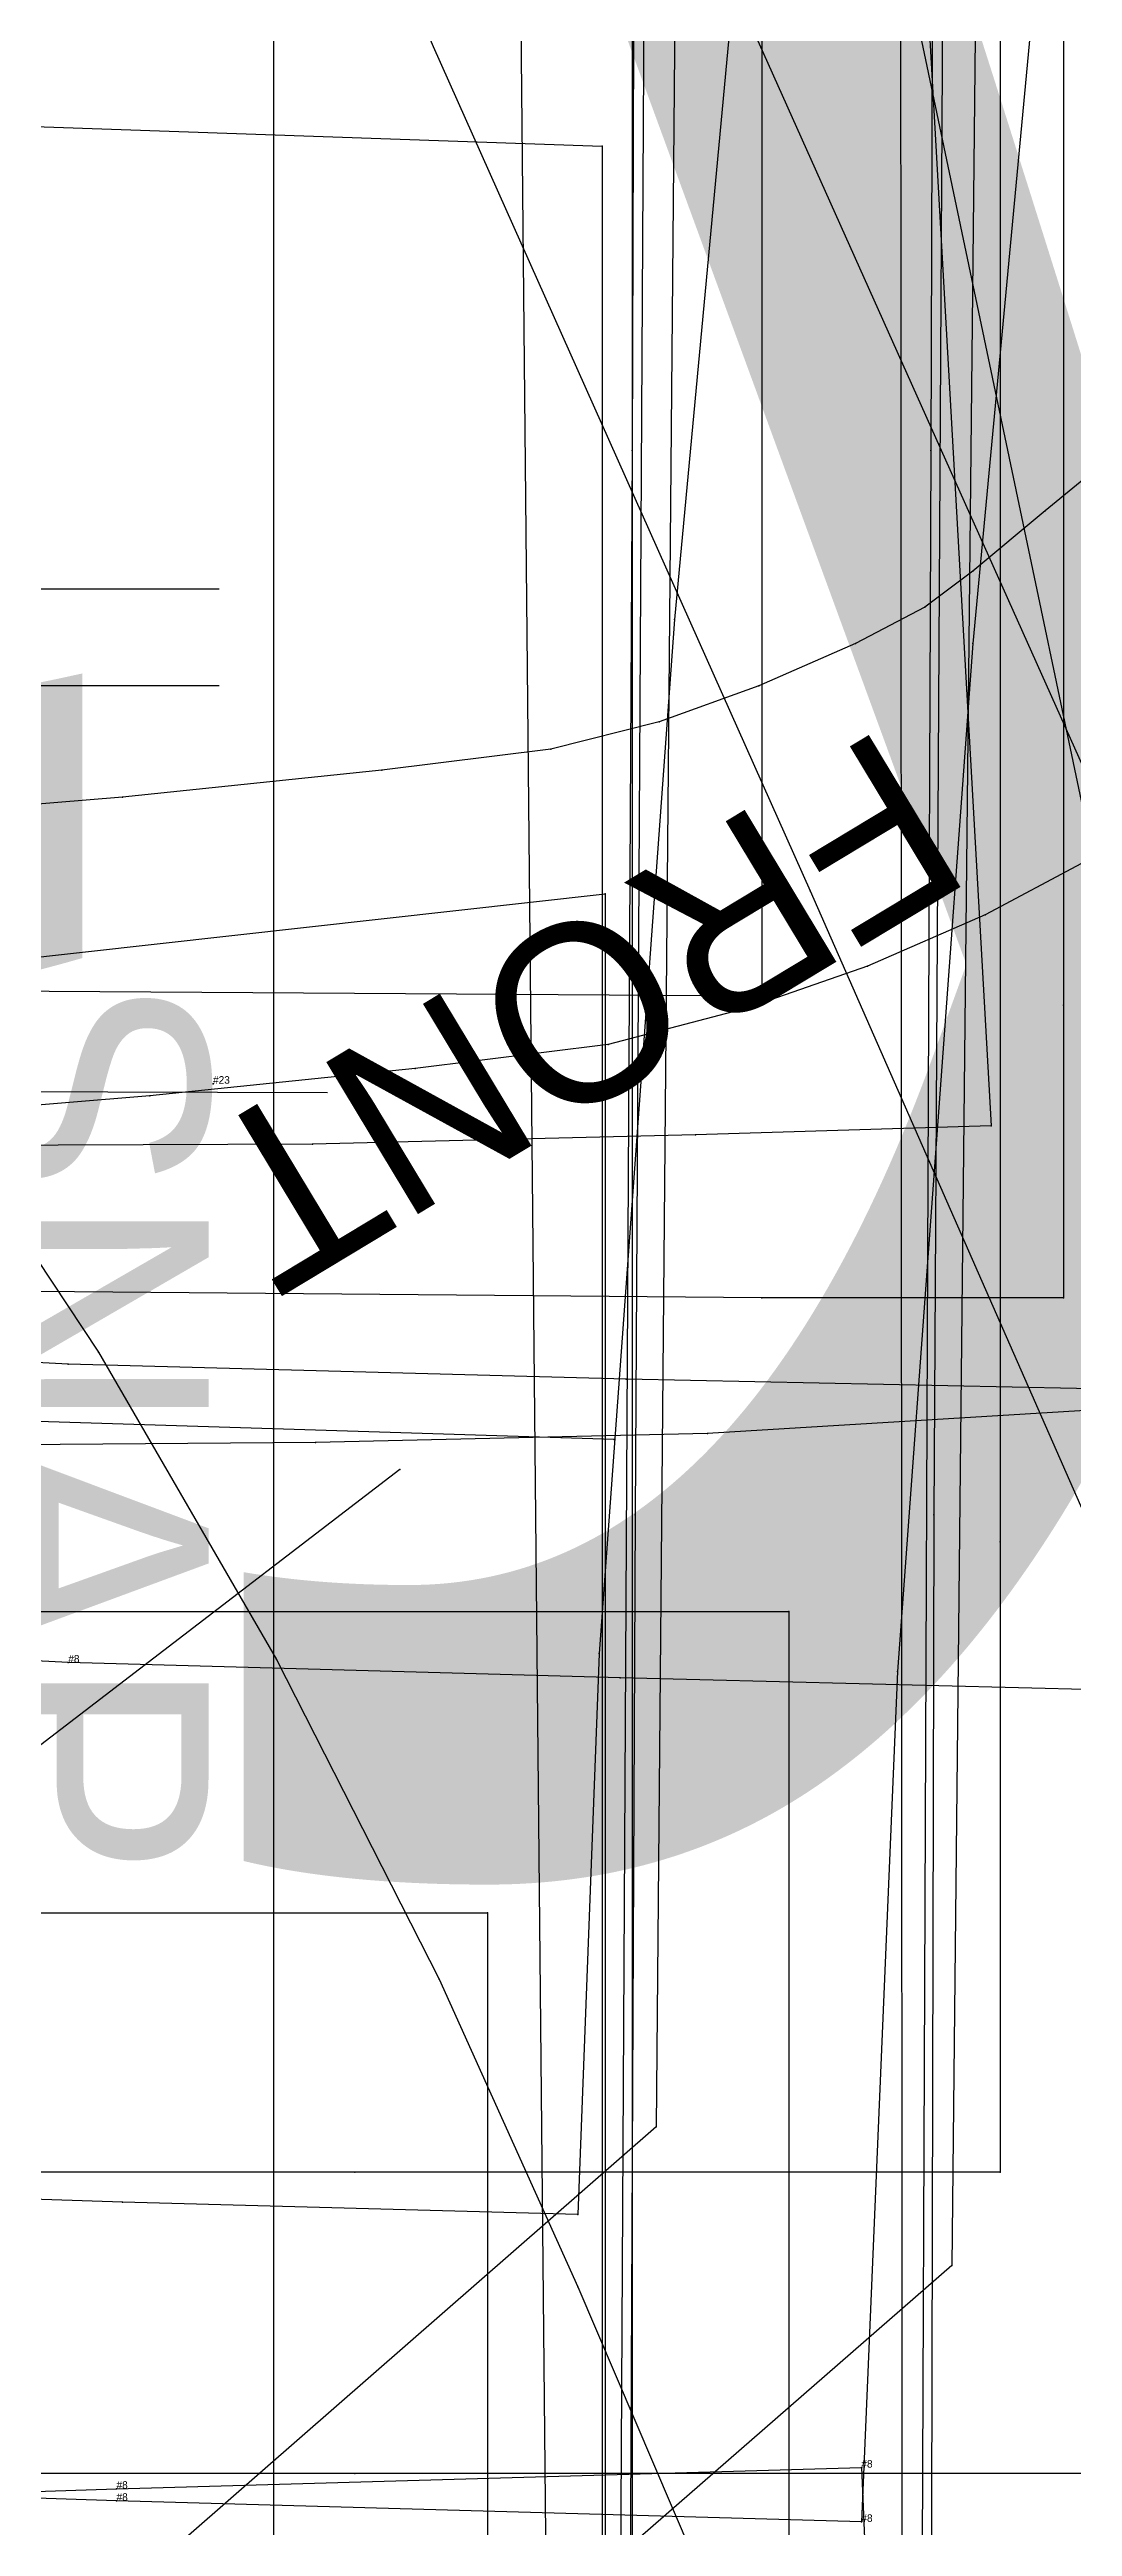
# Model space of a CAD drawing. Header units: metres. Extents: x -978 to 4188, y -881 to 1095.
# Drawn here: x 125.3 to 159.2, y 58.5 to 140.7 of the extents above; entities that cross this region are included whole.
import ezdxf

# ---------------------------------------------------------------- set-up
doc = ezdxf.new("R2010")
doc.units = ezdxf.units.M

# ---------------------------------------------------------------- blocks, each defined once
blk = doc.blocks.new('BACK 2P')
at = {"layer": '1'}
blk.add_lwpolyline([(264.6, 211.15), (267.7, 159.85), (271.5, 95.55), (273.6, 58.35), (274.1, 48.85), (254.3, 47.65), (241.3, 47.35), (215.9, 47.15), (163.6, 47.15), (78.4, 47.95), (-29.4, 49.15)], dxfattribs=at)
at = {"layer": '14'}
blk.add_lwpolyline([(254.7, 210.85), (257.8, 159.25), (261.6, 95.05), (263.7, 57.85), (253.9, 57.55), (241.2, 57.25), (215.9, 57.15), (163.6, 57.15), (78.4, 57.85), (-29.3, 59.05)], dxfattribs=at)
at = {"layer": '2'}
blk.add_point((263.7, 57.85), dxfattribs=at)
at = {"layer": '3'}
for p in [(253.9, 57.55), (241.2, 57.25), (254.3, 47.65), (241.3, 47.35)]:
    blk.add_point(p, dxfattribs=at)
at = {"layer": '84'}
blk.add_lwpolyline([(264.6, 211.15), (267.7, 159.85), (271.5, 95.55), (273.6, 58.35), (274.1, 48.85), (254.3, 47.65), (241.3, 47.35), (215.9, 47.15), (163.6, 47.15), (78.4, 47.95), (-29.4, 49.15)], dxfattribs=at)
at = {"layer": '87'}
blk.add_lwpolyline([(254.7, 210.85), (257.8, 159.25), (261.6, 95.05), (263.7, 57.85), (253.9, 57.55), (241.2, 57.25), (215.9, 57.15), (163.6, 57.15), (78.4, 57.85), (-29.3, 59.05)], dxfattribs=at)
blk = doc.blocks.new('BTTM BK 2P')
at = {"layer": '1'}
blk.add_lwpolyline([(220.6, 49.65), (210.6, 49.65), (165, 50.05), (68.3, 50.45), (-14.6, 50.25), (-55.9, 50.65), (-55.9, 60.65), (-55.9, 106.85), (-56.6, 169.35), (-58.3, 266.95), (-60.2, 333.45), (-61.7, 366.95), (-21.6, 366.95), (77.6, 366.85), (186.5, 366.55), (216.3, 366.35), (217.8, 305.55), (218.5, 276.75), (219.3, 241.95), (219.5, 237.25), (220.4, 169.25), (220.6, 106.45), (220.6, 59.35), (220.6, 49.65)], close=True, dxfattribs=at)
at = {"layer": '14'}
blk.add_lwpolyline([(210.6, 59.65), (165, 59.95), (68.3, 60.35), (-14.6, 60.15), (-15.9, 60.65), (-15.9, 107.05), (-16.7, 169.85), (-18.4, 267.75), (-20.3, 334.85), (-21.2, 356.95), (77.6, 356.95), (186.5, 356.65), (206.6, 356.55), (207.9, 305.35), (208.6, 276.55), (209.4, 241.95), (209.6, 236.95), (210.5, 169.15), (210.6, 106.45), (210.6, 59.65)], dxfattribs=at)
at = {"layer": '2'}
for p in [(210.6, 59.65), (210.6, 59.65), (220.6, 59.35), (220.6, 59.35), (210.6, 49.65), (220.6, 49.65), (220.6, 49.65)]:
    blk.add_point(p, dxfattribs=at)
at = {"layer": '4'}
blk.add_point((220.6, 59.35, 2.5), dxfattribs=at)
at = {"layer": '84'}
blk.add_lwpolyline([(220.6, 49.65), (210.6, 49.65), (165, 50.05), (68.3, 50.45), (-14.6, 50.25), (-55.9, 50.65), (-55.9, 60.65), (-55.9, 106.85), (-56.6, 169.35), (-58.3, 266.95), (-60.2, 333.45), (-61.7, 366.95), (-21.6, 366.95), (77.6, 366.85), (186.5, 366.55), (216.3, 366.35), (217.8, 305.55), (218.5, 276.75), (219.3, 241.95), (219.5, 237.25), (220.4, 169.25), (220.6, 106.45), (220.6, 59.35), (220.6, 49.65)], close=True, dxfattribs=at)
at = {"layer": '87'}
blk.add_lwpolyline([(210.6, 59.65), (165, 59.95), (68.3, 60.35), (-14.6, 60.15), (-15.9, 60.65), (-15.9, 107.05), (-16.7, 169.85), (-18.4, 267.75), (-20.3, 334.85), (-21.2, 356.95), (77.6, 356.95), (186.5, 356.65), (206.6, 356.55), (207.9, 305.35), (208.6, 276.55), (209.4, 241.95), (209.6, 236.95), (210.5, 169.15), (210.6, 106.45), (210.6, 59.65)], dxfattribs=at)
blk = doc.blocks.new('OUTSIDE LACE BK 2P')
at = {"layer": '1'}
blk.add_lwpolyline([(108.6, 47.15), (77.5, 20.05), (47.1, 45.75), (46.6, 154.25), (109.7, 152.75), (108.6, 47.15)], close=True, dxfattribs=at)
at = {"layer": '14'}
blk.add_lwpolyline([(98.8, 51.75), (77.5, 33.15), (57, 50.35), (56.6, 144.05), (99.6, 143.15), (98.8, 51.75)], dxfattribs=at)
at = {"layer": '2'}
for p in [(98.8, 51.75), (98.8, 51.75), (108.6, 47.15), (108.6, 47.15)]:
    blk.add_point(p, dxfattribs=at)
at = {"layer": '84'}
blk.add_lwpolyline([(108.6, 47.15), (77.5, 20.05), (47.1, 45.75), (46.6, 154.25), (109.7, 152.75), (108.6, 47.15)], close=True, dxfattribs=at)
at = {"layer": '87'}
blk.add_lwpolyline([(98.8, 51.75), (77.5, 33.15), (57, 50.35), (56.6, 144.05), (99.6, 143.15), (98.8, 51.75)], dxfattribs=at)
blk = doc.blocks.new('VELLUTO INSIDE LACE BK 2P')
at = {"layer": '1'}
blk.add_lwpolyline([(108.6, 47.15), (77.5, 20.05), (47.1, 45.75), (46.6, 154.25), (109.7, 152.75), (108.6, 47.15)], close=True, dxfattribs=at)
at = {"layer": '14'}
blk.add_lwpolyline([(98.8, 51.75), (77.5, 33.15), (57, 50.35), (56.6, 144.05), (99.6, 143.15), (98.8, 51.75)], dxfattribs=at)
at = {"layer": '2'}
for p in [(98.8, 51.75), (98.8, 51.75), (108.6, 47.15), (108.6, 47.15)]:
    blk.add_point(p, dxfattribs=at)
at = {"layer": '84'}
blk.add_lwpolyline([(108.6, 47.15), (77.5, 20.05), (47.1, 45.75), (46.6, 154.25), (109.7, 152.75), (108.6, 47.15)], close=True, dxfattribs=at)
at = {"layer": '87'}
blk.add_lwpolyline([(98.8, 51.75), (77.5, 33.15), (57, 50.35), (56.6, 144.05), (99.6, 143.15), (98.8, 51.75)], dxfattribs=at)
blk = doc.blocks.new('LEFT BTTM FRONT 1P')
at = {"layer": '1'}
blk.add_lwpolyline([(145.1, 214.65), (187.5, 216.05), (212.2, 216.75), (213.4, 188.55)], dxfattribs=at)
at = {"layer": '2'}
for p in [(212.2, 216.75), (187.5, 216.05)]:
    blk.add_point(p, dxfattribs=at)
at = {"layer": '84'}
blk.add_lwpolyline([(145.1, 214.65), (187.5, 216.05), (212.2, 216.75), (213.4, 188.55)], dxfattribs=at)
at = {"layer": '2'}
for p in [(212.2, 216.75), (187.5, 216.05)]:
    blk.add_text('#8', height=0.25, dxfattribs=at).set_placement(p)
blk = doc.blocks.new('UP HIGH POCKET FLAP 2P')
at = {"layer": '1'}
blk.add_lwpolyline([(108, 149.25), (108, 3.85), (44.8, 3.85), (24.7, 75.55), (45.1, 150.75), (76.4, 150.05), (108, 149.25)], close=True, dxfattribs=at)
at = {"layer": '84'}
blk.add_lwpolyline([(108, 149.25), (108, 3.85), (44.8, 3.85), (24.7, 75.55), (45.1, 150.75), (76.4, 150.05), (108, 149.25)], close=True, dxfattribs=at)
blk = doc.blocks.new('VELLUTO UNDER HIGH POCKET FLAP 2P')
at = {"layer": '1'}
blk.add_lwpolyline([(108, 149.25), (108, 3.85), (44.8, 3.85), (24.7, 75.55), (45.1, 150.75), (76.4, 150.05), (108, 149.25)], close=True, dxfattribs=at)
at = {"layer": '84'}
blk.add_lwpolyline([(108, 149.25), (108, 3.85), (44.8, 3.85), (24.7, 75.55), (45.1, 150.75), (76.4, 150.05), (108, 149.25)], close=True, dxfattribs=at)
blk = doc.blocks.new('HIGH POCKET 2P')
at = {"layer": '1'}
blk.add_lwpolyline([(-20.1, 48.55), (-20.4, 53.95), (-20.4, 130.35), (-19.8, 139.15), (-18.9, 145.75), (-17.7, 149.95), (-16.6, 152.35), (-15.2, 154.55), (-13.6, 157.25), (-8.6, 163.95), (-0.3, 168.15), (3.8, 170.85), (9.7, 172.85), (15.2, 173.55), (21.9, 173.05), (27.8, 172.55), (32.5, 171.95), (129.1, 161.25), (161, 166.15), (161, 166.15), (162.5, 13.05)], dxfattribs=at)
at = {"layer": '84'}
blk.add_lwpolyline([(-20.1, 48.55), (-20.4, 53.95), (-20.4, 130.35), (-19.8, 139.15), (-18.9, 145.75), (-17.7, 149.95), (-16.6, 152.35), (-15.2, 154.55), (-13.6, 157.25), (-8.6, 163.95), (-0.3, 168.15), (3.8, 170.85), (9.7, 172.85), (15.2, 173.55), (21.9, 173.05), (27.8, 172.55), (32.5, 171.95), (129.1, 161.25), (161, 166.15), (161, 166.15), (162.5, 13.05)], dxfattribs=at)
blk = doc.blocks.new('UP POCKET FLAP 2P')
at = {"layer": '1'}
blk.add_lwpolyline([(121.9, 164.45), (122, -17.45), (47.2, -17.05), (31.6, 76.45), (52.7, 166.85), (88.7, 165.65), (121.9, 164.45)], close=True, dxfattribs=at)
at = {"layer": '14'}
blk.add_lwpolyline([(112, 154.95), (112, -7.45), (55.7, -7.25), (41.4, 76.15), (60.5, 156.65), (88.7, 155.75), (112, 154.95)], dxfattribs=at)
at = {"layer": '2'}
blk.add_point((112, 154.95), dxfattribs=at)
blk.add_point((112, 154.95), dxfattribs=at)
at = {"layer": '7'}
blk.add_line((102.9, 123.55), (63.8, 123.65), dxfattribs=at)
at = {"layer": '84'}
blk.add_lwpolyline([(121.9, 164.45), (122, -17.45), (47.2, -17.05), (31.6, 76.45), (52.7, 166.85), (88.7, 165.65), (121.9, 164.45)], close=True, dxfattribs=at)
at = {"layer": '87'}
blk.add_lwpolyline([(112, 154.95), (112, -7.45), (55.7, -7.25), (41.4, 76.15), (60.5, 156.65), (88.7, 155.75), (112, 154.95)], dxfattribs=at)
blk = doc.blocks.new('VELLUTO UNDER POCKET FLAP 2P')
at = {"layer": '1'}
blk.add_lwpolyline([(121.9, 164.45), (122, -17.45), (47.2, -17.05), (31.6, 76.45), (52.7, 166.85), (88.7, 165.65), (121.9, 164.45)], close=True, dxfattribs=at)
at = {"layer": '14'}
blk.add_lwpolyline([(112, 154.95), (112, -7.45), (55.7, -7.25), (41.4, 76.15), (60.5, 156.65), (88.7, 155.75), (112, 154.95)], dxfattribs=at)
at = {"layer": '2'}
blk.add_point((112, 154.95), dxfattribs=at)
blk.add_point((112, 154.95), dxfattribs=at)
at = {"layer": '7'}
blk.add_line((102.9, 123.55), (63.8, 123.65), dxfattribs=at)
at = {"layer": '84'}
blk.add_lwpolyline([(121.9, 164.45), (122, -17.45), (47.2, -17.05), (31.6, 76.45), (52.7, 166.85), (88.7, 165.65), (121.9, 164.45)], close=True, dxfattribs=at)
at = {"layer": '87'}
blk.add_lwpolyline([(112, 154.95), (112, -7.45), (55.7, -7.25), (41.4, 76.15), (60.5, 156.65), (88.7, 155.75), (112, 154.95)], dxfattribs=at)
blk = doc.blocks.new('POCKET 2P')
at = {"layer": '1'}
blk.add_lwpolyline([(-41.9, 91.65), (-41.9, 118.85), (-41.6, 128.85), (-40.5, 135.25), (-38.5, 140.25), (-36.5, 145.95), (-34.2, 149.05), (-29.3, 155.75), (-18.7, 161.25), (-15.6, 163.05), (-11.6, 165.05), (-6, 166.95), (2, 167.85), (9.3, 167.55), (15.4, 166.95), (21.1, 166.35), (89.6, 159.45), (153.4, 152.45), (185.6, 156.05), (185.6, 156.05), (185.6, -35.05)], dxfattribs=at)
at = {"layer": '2'}
blk.add_point((185.6, 156.05), dxfattribs=at)
blk.add_point((185.6, 156.05), dxfattribs=at)
at = {"layer": '84'}
blk.add_lwpolyline([(-41.9, 91.65), (-41.9, 118.85), (-41.6, 128.85), (-40.5, 135.25), (-38.5, 140.25), (-36.5, 145.95), (-34.2, 149.05), (-29.3, 155.75), (-18.7, 161.25), (-15.6, 163.05), (-11.6, 165.05), (-6, 166.95), (2, 167.85), (9.3, 167.55), (15.4, 166.95), (21.1, 166.35), (89.6, 159.45), (153.4, 152.45), (185.6, 156.05), (185.6, 156.05), (185.6, -35.05)], dxfattribs=at)
blk = doc.blocks.new('UNDR SLV 2P')
at = {"layer": '1'}
blk.add_lwpolyline([(218, 50.45), (186.3, 51.25), (168, 51.75), (148.6, 52.75), (125.9, 53.75), (90, 55.25), (59.6, 56.15), (58.8, 35.45), (-42.1, 38.25), (-40.9, 68.55), (-35.7, 168.25), (-1.6, 175.25), (26.5, 180.75), (49.1, 184.85), (139.1, 201.75), (184.5, 209.95), (195.7, 156.55), (218, 50.45)], close=True, dxfattribs=at)
at = {"layer": '14'}
blk.add_lwpolyline([(50.1, 66.25), (49.3, 45.65), (-31.8, 47.85), (-31, 68.55), (-26.2, 160.05), (0.4, 165.45), (28.3, 170.95), (50.9, 175.05), (140.8, 191.95), (176.7, 198.45), (186, 154.55), (205.7, 60.75), (186.5, 61.15), (168, 61.65), (149, 62.65), (126.3, 63.65), (90.3, 65.15), (50.1, 66.25)], dxfattribs=at)
at = {"layer": '2'}
for p in [(168, 61.65), (168, 51.75), (168, 51.75)]:
    blk.add_point(p, dxfattribs=at)
at = {"layer": '3'}
for p in [(186.5, 61.15), (186.3, 51.25)]:
    blk.add_point(p, dxfattribs=at)
at = {"layer": '4'}
blk.add_point((168, 51.75, 2.5), dxfattribs=at)
at = {"layer": '84'}
blk.add_lwpolyline([(218, 50.45), (186.3, 51.25), (168, 51.75), (148.6, 52.75), (125.9, 53.75), (90, 55.25), (59.6, 56.15), (58.8, 35.45), (-42.1, 38.25), (-40.9, 68.55), (-35.7, 168.25), (-1.6, 175.25), (26.5, 180.75), (49.1, 184.85), (139.1, 201.75), (184.5, 209.95), (195.7, 156.55), (218, 50.45)], close=True, dxfattribs=at)
at = {"layer": '87'}
blk.add_lwpolyline([(50.1, 66.25), (49.3, 45.65), (-31.8, 47.85), (-31, 68.55), (-26.2, 160.05), (0.4, 165.45), (28.3, 170.95), (50.9, 175.05), (140.8, 191.95), (176.7, 198.45), (186, 154.55), (205.7, 60.75), (186.5, 61.15), (168, 61.65), (149, 62.65), (126.3, 63.65), (90.3, 65.15), (50.1, 66.25)], dxfattribs=at)
at = {"layer": '2'}
blk.add_text('#8', height=0.25, dxfattribs=at).set_placement((168, 51.75))
blk = doc.blocks.new('PATCH SLEEVE 2P')
at = {"layer": '1'}
blk.add_lwpolyline([(181.1, 65.35), (177.9, 63.65), (174, 61.95), (170, 60.55), (165.4, 59.35), (159, 58.55), (150.2, 57.65), (139.4, 56.75), (128.1, 55.25), (118.3, 53.35), (105.9, 51.15), (102.4, 50.45), (94.9, 48.35), (87.6, 48.55), (65.7, 51.45), (48.7, 53.45), (36.9, 54.75)], dxfattribs=at)
at = {"layer": '14'}
blk.add_lwpolyline([(182.1, 78.85), (179.9, 77.05), (177.5, 75.05), (175.9, 73.85), (173.6, 72.65), (170.4, 71.25), (167.1, 70.05), (163.5, 69.15), (157.9, 68.45), (149.3, 67.55), (138.3, 66.65), (126.5, 65.15), (116.5, 63.15), (104.1, 60.95), (100.4, 60.15), (93.7, 58.15), (87.9, 58.45), (66.9, 61.35), (49.8, 63.35), (38.2, 64.65)], dxfattribs=at)
at = {"layer": '3'}
for p in [(179.9, 77.05), (177.5, 75.05), (175.9, 73.85), (173.6, 72.65), (170.4, 71.25), (167.1, 70.05), (163.5, 69.15), (157.9, 68.45), (149.3, 67.55), (177.9, 63.65), (174, 61.95), (170, 60.55), (165.4, 59.35), (159, 58.55), (150.2, 57.65)]:
    blk.add_point(p, dxfattribs=at)
at = {"layer": '84'}
blk.add_lwpolyline([(181.1, 65.35), (177.9, 63.65), (174, 61.95), (170, 60.55), (165.4, 59.35), (159, 58.55), (150.2, 57.65), (139.4, 56.75), (128.1, 55.25), (118.3, 53.35), (105.9, 51.15), (102.4, 50.45), (94.9, 48.35), (87.6, 48.55), (65.7, 51.45), (48.7, 53.45), (36.9, 54.75)], dxfattribs=at)
at = {"layer": '87'}
blk.add_lwpolyline([(182.1, 78.85), (179.9, 77.05), (177.5, 75.05), (175.9, 73.85), (173.6, 72.65), (170.4, 71.25), (167.1, 70.05), (163.5, 69.15), (157.9, 68.45), (149.3, 67.55), (138.3, 66.65), (126.5, 65.15), (116.5, 63.15), (104.1, 60.95), (100.4, 60.15), (93.7, 58.15), (87.9, 58.45), (66.9, 61.35), (49.8, 63.35), (38.2, 64.65)], dxfattribs=at)
at = {"layer": '15'}
blk.add_text('FRONT', height=5.8858, rotation=211.0973, dxfattribs=at).set_placement((174.6, 69.95))
blk = doc.blocks.new('UP WRIST 2P')
at = {"layer": '1'}
blk.add_lwpolyline([(119.4, 30.15), (88, 30.15), (47.4, 30.15), (47.4, 61.05), (47.4, 360.75), (47.4, 388.65), (61.4, 402.15), (105.4, 402.15), (119.4, 388.65), (119.4, 360.75), (119.4, 296.55), (119.4, 261.75), (119.4, 151.95), (119.4, 61.05), (119.4, 30.15)], close=True, dxfattribs=at)
at = {"layer": '13'}
blk.add_point((83.3, 76.25, 3), dxfattribs=at)
at = {"layer": '14'}
blk.add_lwpolyline([(109.4, 40.15), (88, 40.15), (57.4, 40.15), (57.4, 61.05), (57.4, 360.75), (57.4, 384.45), (65.2, 392.15), (101.5, 392.15), (109.4, 384.55), (109.4, 360.75), (109.4, 296.55), (109.4, 261.75), (109.4, 151.95), (109.4, 61.05), (109.4, 40.15)], dxfattribs=at)
at = {"layer": '2'}
for p in [(83.3, 76.25), (109.4, 61.05), (109.4, 40.15), (109.4, 40.15)]:
    blk.add_point(p, dxfattribs=at)
at = {"layer": '3'}
for p in [(88, 40.15), (88, 30.15)]:
    blk.add_point(p, dxfattribs=at)
at = {"layer": '84'}
blk.add_lwpolyline([(119.4, 30.15), (88, 30.15), (47.4, 30.15), (47.4, 61.05), (47.4, 360.75), (47.4, 388.65), (61.4, 402.15), (105.4, 402.15), (119.4, 388.65), (119.4, 360.75), (119.4, 296.55), (119.4, 261.75), (119.4, 151.95), (119.4, 61.05), (119.4, 30.15)], close=True, dxfattribs=at)
at = {"layer": '87'}
blk.add_lwpolyline([(109.4, 40.15), (88, 40.15), (57.4, 40.15), (57.4, 61.05), (57.4, 360.75), (57.4, 384.45), (65.2, 392.15), (101.5, 392.15), (109.4, 384.55), (109.4, 360.75), (109.4, 296.55), (109.4, 261.75), (109.4, 151.95), (109.4, 61.05), (109.4, 40.15)], dxfattribs=at)
at = {"layer": '13'}
blk.add_text('#23', height=0.25, dxfattribs=at).set_placement((83.3, 76.25))
at = {"layer": '15'}
blk.add_text('SNAP', height=8.25, rotation=270, dxfattribs=at).set_placement((74.9, 79.95))
at = {"layer": '2'}
blk.add_text('#23', height=0.25, dxfattribs=at).set_placement((83.3, 76.25))
blk = doc.blocks.new('VELLUTO UNDER WRIST 2P')
at = {"layer": '1'}
blk.add_lwpolyline([(119.4, 30.15), (88, 30.15), (47.4, 30.15), (47.4, 61.05), (47.4, 360.75), (47.4, 388.65), (61.4, 402.15), (105.4, 402.15), (119.4, 388.65), (119.4, 360.75), (119.4, 296.55), (119.4, 261.75), (119.4, 151.95), (119.4, 61.05), (119.4, 30.15)], close=True, dxfattribs=at)
at = {"layer": '14'}
blk.add_lwpolyline([(109.4, 40.15), (88, 40.15), (57.4, 40.15), (57.4, 61.05), (57.4, 360.75), (57.4, 384.45), (65.2, 392.15), (101.5, 392.15), (109.4, 384.55), (109.4, 360.75), (109.4, 296.55), (109.4, 261.75), (109.4, 151.95), (109.4, 61.05), (109.4, 40.15)], dxfattribs=at)
at = {"layer": '2'}
for p in [(109.4, 61.05), (109.4, 40.15), (109.4, 40.15)]:
    blk.add_point(p, dxfattribs=at)
at = {"layer": '3'}
for p in [(88, 40.15), (88, 30.15)]:
    blk.add_point(p, dxfattribs=at)
at = {"layer": '84'}
blk.add_lwpolyline([(119.4, 30.15), (88, 30.15), (47.4, 30.15), (47.4, 61.05), (47.4, 360.75), (47.4, 388.65), (61.4, 402.15), (105.4, 402.15), (119.4, 388.65), (119.4, 360.75), (119.4, 296.55), (119.4, 261.75), (119.4, 151.95), (119.4, 61.05), (119.4, 30.15)], close=True, dxfattribs=at)
at = {"layer": '87'}
blk.add_lwpolyline([(109.4, 40.15), (88, 40.15), (57.4, 40.15), (57.4, 61.05), (57.4, 360.75), (57.4, 384.45), (65.2, 392.15), (101.5, 392.15), (109.4, 384.55), (109.4, 360.75), (109.4, 296.55), (109.4, 261.75), (109.4, 151.95), (109.4, 61.05), (109.4, 40.15)], dxfattribs=at)
blk = doc.blocks.new('OUTSIDE COLLAR 1P')
at = {"layer": '1'}
blk.add_lwpolyline([(32.1, 12.05), (32.1, 56.15), (32.1, 93.25), (32.1, 123.05), (32.1, 152.85), (32.1, 189.95), (32.1, 234.05), (32.2, 249.55), (32.5, 279.45), (32.7, 330.45), (33.2, 398.85), (123.1, 398.25), (122.6, 341.75), (122.4, 280.15), (122.1, 207.85), (122.1, 123.05), (122.1, 38.25), (122.4, -34.05)], dxfattribs=at)
at = {"layer": '14'}
blk.add_lwpolyline([(42.1, 12.05), (42.1, 56.15), (42.1, 93.25), (42.1, 123.05), (42.1, 152.85), (42.1, 189.95), (42.1, 234.05), (42.1, 249.45), (42.4, 279.35), (42.6, 330.45), (43, 388.85), (113.1, 388.45), (112.7, 341.75), (112.5, 280.15), (112.1, 207.85), (112.1, 123.05), (112.1, 38.25), (112.5, -34.05)], dxfattribs=at)
at = {"layer": '3'}
for p in [(112.5, 280.15), (122.4, 280.15)]:
    blk.add_point(p, dxfattribs=at)
at = {"layer": '84'}
blk.add_lwpolyline([(32.1, 12.05), (32.1, 56.15), (32.1, 93.25), (32.1, 123.05), (32.1, 152.85), (32.1, 189.95), (32.1, 234.05), (32.2, 249.55), (32.5, 279.45), (32.7, 330.45), (33.2, 398.85), (123.1, 398.25), (122.6, 341.75), (122.4, 280.15), (122.1, 207.85), (122.1, 123.05), (122.1, 38.25), (122.4, -34.05)], dxfattribs=at)
at = {"layer": '87'}
blk.add_lwpolyline([(42.1, 12.05), (42.1, 56.15), (42.1, 93.25), (42.1, 123.05), (42.1, 152.85), (42.1, 189.95), (42.1, 234.05), (42.1, 249.45), (42.4, 279.35), (42.6, 330.45), (43, 388.85), (113.1, 388.45), (112.7, 341.75), (112.5, 280.15), (112.1, 207.85), (112.1, 123.05), (112.1, 38.25), (112.5, -34.05)], dxfattribs=at)
blk = doc.blocks.new('VELLUTO INSIDE COLLAR 1P')
at = {"layer": '1'}
blk.add_lwpolyline([(32.1, 12.05), (32.1, 56.15), (32.1, 93.25), (32.1, 123.05), (32.1, 152.85), (32.1, 189.95), (32.1, 234.05), (32.2, 249.55), (32.5, 279.45), (32.7, 330.45), (33.2, 398.85), (123.1, 398.25), (122.6, 341.75), (122.4, 280.15), (122.1, 207.85), (122.1, 123.05), (122.1, 38.25), (122.4, -34.05)], dxfattribs=at)
at = {"layer": '14'}
blk.add_lwpolyline([(42.1, 12.05), (42.1, 56.15), (42.1, 93.25), (42.1, 123.05), (42.1, 152.85), (42.1, 189.95), (42.1, 234.05), (42.1, 249.45), (42.4, 279.35), (42.6, 330.45), (43, 388.85), (113.1, 388.45), (112.7, 341.75), (112.5, 280.15), (112.1, 207.85), (112.1, 123.05), (112.1, 38.25), (112.5, -34.05)], dxfattribs=at)
at = {"layer": '3'}
for p in [(112.5, 280.15), (122.4, 280.15)]:
    blk.add_point(p, dxfattribs=at)
at = {"layer": '84'}
blk.add_lwpolyline([(32.1, 12.05), (32.1, 56.15), (32.1, 93.25), (32.1, 123.05), (32.1, 152.85), (32.1, 189.95), (32.1, 234.05), (32.2, 249.55), (32.5, 279.45), (32.7, 330.45), (33.2, 398.85), (123.1, 398.25), (122.6, 341.75), (122.4, 280.15), (122.1, 207.85), (122.1, 123.05), (122.1, 38.25), (122.4, -34.05)], dxfattribs=at)
at = {"layer": '87'}
blk.add_lwpolyline([(42.1, 12.05), (42.1, 56.15), (42.1, 93.25), (42.1, 123.05), (42.1, 152.85), (42.1, 189.95), (42.1, 234.05), (42.1, 249.45), (42.4, 279.35), (42.6, 330.45), (43, 388.85), (113.1, 388.45), (112.7, 341.75), (112.5, 280.15), (112.1, 207.85), (112.1, 123.05), (112.1, 38.25), (112.5, -34.05)], dxfattribs=at)
blk = doc.blocks.new('POCKET INSD 2P')
at = {"layer": '1'}
blk.add_lwpolyline([(39.8, 179.25), (104.6, 179.35), (104.8, 158.15), (104.8, 22.05), (104.8, -0.25), (39.8, -0.25), (39.8, 109.25), (39.8, 179.25)], close=True, dxfattribs=at)
at = {"layer": '5'}
blk.add_line((91.1, 123.05), (63.5, 123.05), dxfattribs=at)
at = {"layer": '7'}
blk.add_line((91.1, 119.85), (63.5, 119.85), dxfattribs=at)
at = {"layer": '84'}
blk.add_lwpolyline([(39.8, 179.25), (104.6, 179.35), (104.8, 158.15), (104.8, 22.05), (104.8, -0.25), (39.8, -0.25), (39.8, 109.25), (39.8, 179.25)], close=True, dxfattribs=at)
blk = doc.blocks.new('DETACHABLE REV NYLON BK 1P')
at = {"layer": '1'}
blk.add_lwpolyline([(111.9, 397.45), (119.2, 387.75), (127.6, 379.15), (137.5, 371.85), (149.2, 365.65), (163.4, 359.95), (180.6, 354.45), (200.6, 349.55), (222.5, 346.45), (245.3, 344.95), (269.1, 344.45), (293.8, 344.55), (318.2, 345.95), (340.3, 348.15), (358.6, 350.45), (372.9, 352.55), (384.6, 354.85), (396.2, 327.65), (408.6, 299.95), (418.6, 277.35), (427, 257.05), (434.2, 239.55)], dxfattribs=at)
at = {"layer": '14'}
blk.add_lwpolyline([(111.9, 397.45), (119.2, 387.75), (127.6, 379.15), (137.5, 371.85), (149.2, 365.65), (163.4, 359.95), (180.6, 354.45), (200.6, 349.55), (222.5, 346.45), (245.3, 344.95), (269.1, 344.45), (293.8, 344.55), (318.2, 345.95), (340.3, 348.15), (358.6, 350.45), (372.9, 352.55), (374.6, 352.85), (387, 323.95), (399.5, 295.95), (409.4, 273.45), (417.8, 253.25), (425, 235.75)], dxfattribs=at)
at = {"layer": '2'}
blk.add_point((385.9, 276.75), dxfattribs=at)
at = {"layer": '3'}
blk.add_point((399.5, 295.95), dxfattribs=at)
at = {"layer": '8'}
blk.add_lwpolyline([(385.9, 276.75), (66.1, 31.45)], dxfattribs=at)
at = {"layer": '84'}
blk.add_lwpolyline([(111.9, 397.45), (119.2, 387.75), (127.6, 379.15), (137.5, 371.85), (149.2, 365.65), (163.4, 359.95), (180.6, 354.45), (200.6, 349.55), (222.5, 346.45), (245.3, 344.95), (269.1, 344.45), (293.8, 344.55), (318.2, 345.95), (340.3, 348.15), (358.6, 350.45), (372.9, 352.55), (384.6, 354.85), (396.2, 327.65), (408.6, 299.95), (418.6, 277.35), (427, 257.05), (434.2, 239.55)], dxfattribs=at)
at = {"layer": '85'}
blk.add_lwpolyline([(385.9, 276.75), (66.1, 31.45)], dxfattribs=at)
at = {"layer": '87'}
blk.add_lwpolyline([(111.9, 397.45), (119.2, 387.75), (127.6, 379.15), (137.5, 371.85), (149.2, 365.65), (163.4, 359.95), (180.6, 354.45), (200.6, 349.55), (222.5, 346.45), (245.3, 344.95), (269.1, 344.45), (293.8, 344.55), (318.2, 345.95), (340.3, 348.15), (358.6, 350.45), (372.9, 352.55), (374.6, 352.85), (387, 323.95), (399.5, 295.95), (409.4, 273.45), (417.8, 253.25), (425, 235.75)], dxfattribs=at)
blk = doc.blocks.new('DETACHABLE REV TXT BK 1P')
at = {"layer": '1'}
blk.add_lwpolyline([(111.9, 397.45), (119.2, 387.75), (127.6, 379.15), (137.5, 371.85), (149.2, 365.65), (163.4, 359.95), (180.6, 354.45), (200.6, 349.55), (222.5, 346.45), (245.3, 344.95), (269.1, 344.45), (293.8, 344.55), (318.2, 345.95), (340.3, 348.15), (358.6, 350.45), (372.9, 352.55), (384.6, 354.85), (396.2, 327.65), (408.6, 299.95), (418.6, 277.35), (427, 257.05), (434.2, 239.55)], dxfattribs=at)
at = {"layer": '14'}
blk.add_lwpolyline([(111.9, 397.45), (119.2, 387.75), (127.6, 379.15), (137.5, 371.85), (149.2, 365.65), (163.4, 359.95), (180.6, 354.45), (200.6, 349.55), (222.5, 346.45), (245.3, 344.95), (269.1, 344.45), (293.8, 344.55), (318.2, 345.95), (340.3, 348.15), (358.6, 350.45), (372.9, 352.55), (374.6, 352.85), (387, 323.95), (399.5, 295.95), (409.4, 273.45), (417.8, 253.25), (425, 235.75)], dxfattribs=at)
at = {"layer": '3'}
blk.add_point((399.5, 295.95), dxfattribs=at)
at = {"layer": '84'}
blk.add_lwpolyline([(111.9, 397.45), (119.2, 387.75), (127.6, 379.15), (137.5, 371.85), (149.2, 365.65), (163.4, 359.95), (180.6, 354.45), (200.6, 349.55), (222.5, 346.45), (245.3, 344.95), (269.1, 344.45), (293.8, 344.55), (318.2, 345.95), (340.3, 348.15), (358.6, 350.45), (372.9, 352.55), (384.6, 354.85), (396.2, 327.65), (408.6, 299.95), (418.6, 277.35), (427, 257.05), (434.2, 239.55)], dxfattribs=at)
at = {"layer": '87'}
blk.add_lwpolyline([(111.9, 397.45), (119.2, 387.75), (127.6, 379.15), (137.5, 371.85), (149.2, 365.65), (163.4, 359.95), (180.6, 354.45), (200.6, 349.55), (222.5, 346.45), (245.3, 344.95), (269.1, 344.45), (293.8, 344.55), (318.2, 345.95), (340.3, 348.15), (358.6, 350.45), (372.9, 352.55), (374.6, 352.85), (387, 323.95), (399.5, 295.95), (409.4, 273.45), (417.8, 253.25), (425, 235.75)], dxfattribs=at)
blk = doc.blocks.new('LINING PKT X DETACHABLE8P')
at = {"layer": '1'}
blk.add_lwpolyline([(71.7, 177.95), (87.8, 176.05), (98.1, 174.35), (108.3, 172.05), (118.7, 168.85), (128.9, 164.55), (138.7, 159.05), (148, 152.35), (156.9, 144.55), (165.1, 135.95), (172.6, 126.45), (179.3, 116.35), (185.2, 106.15), (190.6, 95.55), (195.2, 85.35), (199.6, 75.05)], dxfattribs=at)
at = {"layer": '3'}
for p in [(179.3, 116.35), (185.2, 106.15), (190.6, 95.55), (195.2, 85.35)]:
    blk.add_point(p, dxfattribs=at)
at = {"layer": '84'}
blk.add_lwpolyline([(71.7, 177.95), (87.8, 176.05), (98.1, 174.35), (108.3, 172.05), (118.7, 168.85), (128.9, 164.55), (138.7, 159.05), (148, 152.35), (156.9, 144.55), (165.1, 135.95), (172.6, 126.45), (179.3, 116.35), (185.2, 106.15), (190.6, 95.55), (195.2, 85.35), (199.6, 75.05)], dxfattribs=at)
blk = doc.blocks.new('COLLAR X DETACHABLE NYLON 1P')
at = {"layer": '1'}
blk.add_lwpolyline([(36.8, 182.25), (37.1, 206.65), (37.1, 226.75), (37.1, 230.55), (37.1, 267.25), (37.4, 295.15), (38.1, 322.05), (39, 345.45), (40.2, 363.15), (40.9, 374.65), (41.3, 381.85), (105.8, 378.85), (119.5, 378.55), (118.5, 331.95), (118.1, 279.75), (117.8, 227.85), (117.7, 185.25)], dxfattribs=at)
at = {"layer": '14'}
blk.add_lwpolyline([(46.8, 182.15), (47.1, 206.55), (47.1, 226.75), (47.1, 230.55), (47.1, 267.15), (47.3, 294.95), (48, 321.75), (48.9, 344.95), (50.1, 362.55), (50.7, 371.55), (105.5, 368.95), (109.3, 368.95), (108.6, 332.05), (108.2, 279.75), (107.9, 227.85), (107.7, 185.25)], dxfattribs=at)
at = {"layer": '3'}
for p in [(107.9, 227.85), (117.8, 227.85)]:
    blk.add_point(p, dxfattribs=at)
at = {"layer": '84'}
blk.add_lwpolyline([(36.8, 182.25), (37.1, 206.65), (37.1, 226.75), (37.1, 230.55), (37.1, 267.25), (37.4, 295.15), (38.1, 322.05), (39, 345.45), (40.2, 363.15), (40.9, 374.65), (41.3, 381.85), (105.8, 378.85), (119.5, 378.55), (118.5, 331.95), (118.1, 279.75), (117.8, 227.85), (117.7, 185.25)], dxfattribs=at)
at = {"layer": '87'}
blk.add_lwpolyline([(46.8, 182.15), (47.1, 206.55), (47.1, 226.75), (47.1, 230.55), (47.1, 267.15), (47.3, 294.95), (48, 321.75), (48.9, 344.95), (50.1, 362.55), (50.7, 371.55), (105.5, 368.95), (109.3, 368.95), (108.6, 332.05), (108.2, 279.75), (107.9, 227.85), (107.7, 185.25)], dxfattribs=at)
blk = doc.blocks.new('COLLAR X DETACHABLE TXT 1P')
at = {"layer": '1'}
blk.add_lwpolyline([(36.8, 182.25), (37.1, 206.65), (37.1, 226.75), (37.1, 230.55), (37.1, 267.25), (37.4, 295.15), (38.1, 322.05), (39, 345.45), (40.2, 363.15), (40.9, 374.65), (41.3, 381.85), (105.8, 378.85), (119.5, 378.55), (118.5, 331.95), (118.1, 279.75), (117.8, 227.85), (117.7, 185.25)], dxfattribs=at)
at = {"layer": '14'}
blk.add_lwpolyline([(46.8, 182.15), (47.1, 206.55), (47.1, 226.75), (47.1, 230.55), (47.1, 267.15), (47.3, 294.95), (48, 321.75), (48.9, 344.95), (50.1, 362.55), (50.7, 371.55), (105.5, 368.95), (109.3, 368.95), (108.6, 332.05), (108.2, 279.75), (107.9, 227.85), (107.7, 185.25)], dxfattribs=at)
at = {"layer": '3'}
for p in [(107.9, 227.85), (117.8, 227.85)]:
    blk.add_point(p, dxfattribs=at)
at = {"layer": '84'}
blk.add_lwpolyline([(36.8, 182.25), (37.1, 206.65), (37.1, 226.75), (37.1, 230.55), (37.1, 267.25), (37.4, 295.15), (38.1, 322.05), (39, 345.45), (40.2, 363.15), (40.9, 374.65), (41.3, 381.85), (105.8, 378.85), (119.5, 378.55), (118.5, 331.95), (118.1, 279.75), (117.8, 227.85), (117.7, 185.25)], dxfattribs=at)
at = {"layer": '87'}
blk.add_lwpolyline([(46.8, 182.15), (47.1, 206.55), (47.1, 226.75), (47.1, 230.55), (47.1, 267.15), (47.3, 294.95), (48, 321.75), (48.9, 344.95), (50.1, 362.55), (50.7, 371.55), (105.5, 368.95), (109.3, 368.95), (108.6, 332.05), (108.2, 279.75), (107.9, 227.85), (107.7, 185.25)], dxfattribs=at)
blk = doc.blocks.new('FIG TEST CM 20  X CM 20')
at = {"layer": '1'}
blk.add_lwpolyline([(174.9, 144.45), (174.9, -55.55), (-25.1, -55.55), (-25.1, 144.45), (174.9, 144.45)], close=True, dxfattribs=at)
at = {"layer": '14'}
blk.add_lwpolyline([(164.9, 134.45), (164.9, -45.55), (-15.1, -45.55), (-15.1, 134.45), (164.9, 134.45)], dxfattribs=at)
at = {"layer": '2'}
for p in [(174.9, 144.45), (174.9, 144.45), (164.9, 134.45), (164.9, 134.45)]:
    blk.add_point(p, dxfattribs=at)
at = {"layer": '84'}
blk.add_lwpolyline([(174.9, 144.45), (174.9, -55.55), (-25.1, -55.55), (-25.1, 144.45), (174.9, 144.45)], close=True, dxfattribs=at)
at = {"layer": '87'}
blk.add_lwpolyline([(164.9, 134.45), (164.9, -45.55), (-15.1, -45.55), (-15.1, 134.45), (164.9, 134.45)], dxfattribs=at)
blk = doc.blocks.new('RIGHT BTTM FRONT 1P')
at = {"layer": '1'}
blk.add_lwpolyline([(230.5, 227.05), (221.8, 153.15), (219.7, 132.15), (215.9, 91.65), (213.4, 57.55), (212.2, 29.35), (187.5, 30.05), (145.1, 31.45), (105.1, 33.75), (87, 35.45), (72.1, 36.95)], dxfattribs=at)
at = {"layer": '14'}
blk.add_lwpolyline([(220.6, 228.15), (211.9, 154.15), (209.8, 133.05), (206, 92.45), (203.5, 58.15), (202.8, 39.55), (187.7, 39.95), (145.5, 41.35), (105.8, 43.65), (87.9, 45.35), (73.2, 46.85)], dxfattribs=at)
at = {"layer": '2'}
for p in [(204, 65.25), (187.7, 39.95), (202.8, 39.55), (187.5, 30.05), (212.2, 29.35)]:
    blk.add_point(p, dxfattribs=at)
at = {"layer": '3'}
for p in [(206, 92.45), (215.9, 91.65), (203.5, 58.15), (213.4, 57.55)]:
    blk.add_point(p, dxfattribs=at)
at = {"layer": '8'}
blk.add_lwpolyline([(204, 65.25), (181.7, 65.95), (150.2, 67.15), (110.6, 68.45)], dxfattribs=at)
at = {"layer": '84'}
blk.add_lwpolyline([(230.5, 227.05), (221.8, 153.15), (219.7, 132.15), (215.9, 91.65), (213.4, 57.55), (212.2, 29.35), (187.5, 30.05), (145.1, 31.45), (105.1, 33.75), (87, 35.45), (72.1, 36.95)], dxfattribs=at)
at = {"layer": '85'}
blk.add_lwpolyline([(204, 65.25), (181.7, 65.95), (150.2, 67.15), (110.6, 68.45)], dxfattribs=at)
at = {"layer": '87'}
blk.add_lwpolyline([(220.6, 228.15), (211.9, 154.15), (209.8, 133.05), (206, 92.45), (203.5, 58.15), (202.8, 39.55), (187.7, 39.95), (145.5, 41.35), (105.8, 43.65), (87.9, 45.35), (73.2, 46.85)], dxfattribs=at)
at = {"layer": '2'}
for p in [(187.5, 30.05), (212.2, 29.35)]:
    blk.add_text('#8', height=0.25, dxfattribs=at).set_placement(p)

msp = doc.modelspace()

# ---------------------------------------------------------------- block references
at = {"layer": '1'}
for name, p in [('UP WRIST 2P', (47.4, 30.15)), ('VELLUTO UNDER WRIST 2P', (47.4, 30.15)), ('RIGHT BTTM FRONT 1P', (-60, 29.35)), ('BTTM BK 2P', (-61.7, 49.65)), ('BACK 2P', (-107.2, 47.15)), ('PATCH SLEEVE 2P', (-21.6, 48.35)), ('DETACHABLE REV NYLON BK 1P', (-249, -183.15)), ('DETACHABLE REV TXT BK 1P', (-249, -183.15)), ('UNDR SLV 2P', (-42.1, 35.45)), ('OUTSIDE COLLAR 1P', (32.1, -152.75)), ('VELLUTO INSIDE COLLAR 1P', (32.1, -152.75)), ('COLLAR X DETACHABLE NYLON 1P', (36.8, -135.75)), ('COLLAR X DETACHABLE TXT 1P', (36.8, -135.75)), ('HIGH POCKET 2P', (-20.4, 6.95)), ('POCKET INSD 2P', (39.8, -0.25)), ('OUTSIDE LACE BK 2P', (46.6, 20.05)), ('VELLUTO INSIDE LACE BK 2P', (46.6, 20.05)), ('LINING PKT X DETACHABLE8P', (-52.4, -18.85)), ('UP HIGH POCKET FLAP 2P', (24.7, 3.85)), ('VELLUTO UNDER HIGH POCKET FLAP 2P', (24.7, 3.85)), ('UP POCKET FLAP 2P', (31.6, -17.45)), ('VELLUTO UNDER POCKET FLAP 2P', (31.6, -17.45)), ('POCKET 2P', (-41.9, -43.35)), ('FIG TEST CM 20  X CM 20', (-25.1, -55.55)), ('LEFT BTTM FRONT 1P', (-60, -156.25))]:
    msp.add_blockref(name, p, dxfattribs=at)

# ---------------------------------------------------------------- texts
msp.add_text('Style Name: CLEREMONT_15-06-26-P53', height=100, dxfattribs=at).set_placement((1, 110))

doc.saveas('drawing.dxf')
